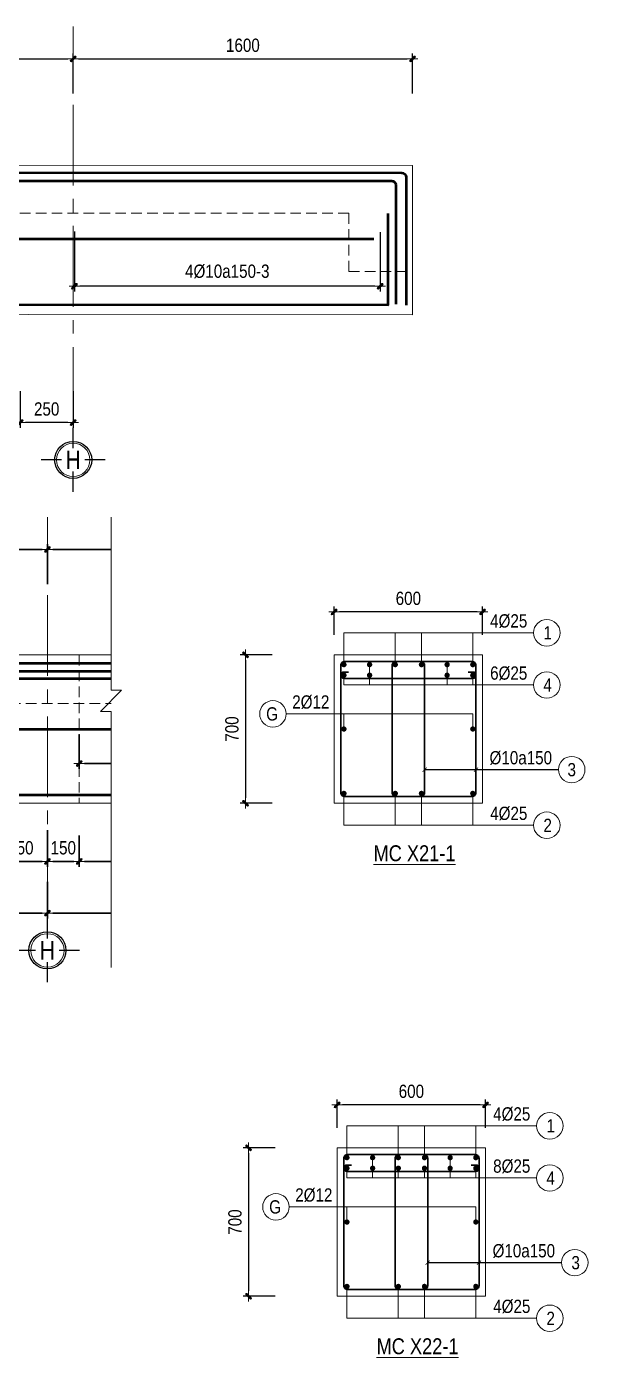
# Model space of a CAD drawing. Header units: millimetres. Extents: x 397144 to 8960116, y 345581 to 674207.
# Drawn here: x 4964431 to 4967145, y 654863 to 661139 of the extents above; entities that cross this region are included whole.
import ezdxf
from ezdxf.enums import TextEntityAlignment as Align
from ezdxf.xclip import XClip

# ---------------------------------------------------------------- set-up
doc = ezdxf.new("R2010")
doc.units = ezdxf.units.MM
doc.header["$XCLIPFRAME"] = 0
doc.header["$PDSIZE"] = -10
doc.linetypes.add('CENTER2', pattern=[28.575, 19.05, -3.175, 3.175, -3.175])
doc.linetypes.add('HIDDEN', pattern=[0.375, 0.25, -0.125])
doc.layers.get('0').update_dxf_attribs({"linetype": 'CONTINUOUS'})
doc.layers.get('Defpoints').update_dxf_attribs({"color": 12, "linetype": 'CONTINUOUS'})
for name, color, linetype, lineweight in [('2', 2, 'CONTINUOUS', 20), ('CDAI', 8, 'CONTINUOUS', 30), ('CTHEP', 2, 'CONTINUOUS', 50), ('DBAO', 3, 'CONTINUOUS', 20), ('DGIONG', 4, 'CONTINUOUS', 13), ('KTH', 150, 'CONTINUOUS', 5), ('Net khuat', 8, 'HIDDEN', 13), ('STICK', 1, 'CONTINUOUS', 9), ('TEXT', 7, 'CONTINUOUS', 15)]:
    doc.layers.add(name, color=color, linetype=linetype, lineweight=lineweight)
doc.layers.add('8', color=8, linetype='CONTINUOUS')
doc.styles.add('HELVECONDENSE', font='VHELVCN_0.TTF')
doc.styles.add('Star-HelCon', font='VHELVCN_0.TTF')
doc.styles.add('TTP-HelCon', font='VHELVCN_0.TTF')
doc.styles.add('VNI-HELVE-CONDENSE', font='VHELVCN_0.TTF')
doc.dimstyles.new('kc-25', dxfattribs={"dimtxt": 62.5, "dimasz": 20, "dimexe": 20, "dimexo": 50, "dimgap": 25, "dimtad": 3, "dimdec": 0, "dimzin": 0, "dimdsep": 46, "dimtxsty": 'VNI-HELVE-CONDENSE', "dimblk": 'DIM', "dimcen": 2.5, "dimclrd": 256, "dimclre": 154, "dimclrt": 7, "dimaunit": 1, "dimadec": 0, "dimazin": 0, "dimtfac": 1, "dimtdec": 0, "dimtix": 1, "dimtmove": 0, "dimatfit": 3, "dimldrblk": 'DOT', "dimfxl": 1, "dimtolj": 1, "dimtzin": 0, "dimarcsym": 0})
doc.dimstyles.new('TTP-25', dxfattribs={"dimscale": 25, "dimtxt": 2.5, "dimasz": 1, "dimexe": 1, "dimexo": 1, "dimgap": 0.09, "dimtad": 0, "dimdec": 4, "dimrnd": 5, "dimzin": 9, "dimdsep": 46, "dimtxsty": 'TTP-HelCon', "dimblk": 'Stick1', "dimcen": 0.09, "dimdle": 1.5, "dimclrd": 256, "dimclre": 256, "dimclrt": 7, "dimadec": 0, "dimazin": 0, "dimtfac": 1, "dimtdec": 4, "dimtmove": 0, "dimatfit": 3, "dimldrblk": '_ArchTick1', "dimfxl": 1, "dimtvp": 1, "dimtolj": 1, "dimtzin": 0, "dimarcsym": 0})

# ---------------------------------------------------------------- blocks, each defined once
blk = doc.blocks.new('Stick1')
at = {"layer": 'STICK'}
h = blk.add_hatch(color=256, dxfattribs=at)
edge = h.paths.add_edge_path()
edge.add_line((0.3, 0.5), (-0.5, -0.3))
edge.add_arc((-0.4, -0.4), 0.141, 135, 315)
edge.add_line((-0.3, -0.5), (0.5, 0.3))
edge.add_arc((0.4, 0.4), 0.141, 315, 495)
blk.add_line((1, 0), (-1, 0), dxfattribs=at)
blk.add_lwpolyline([(0.3, 0.5), (-0.5, -0.3, 1), (-0.3, -0.5), (0.5, 0.3, 1), (0.3, 0.5, 1)], format="xyb", dxfattribs=at)
blk = doc.blocks.new('*D760')
at = {"layer": 'Defpoints', "color": 0, "transparency": 16777216}
for p in [(4964650.7, 660986.6), (4962300.7, 660797.6), (4964650.7, 660797.6)]:
    blk.add_point(p, dxfattribs=at)
at = {"layer": 'KTH', "lineweight": -2, "transparency": 16777216}
for p, q in [((4962300.7, 660822.6), (4962300.7, 661011.6)), ((4964650.7, 660822.6), (4964650.7, 661011.6)), ((4962325.7, 660986.6), (4964625.7, 660986.6))]:
    blk.add_line(p, q, dxfattribs=at)
at = {"layer": 'KTH', "lineweight": -2, "transparency": 16777216, "xscale": 25, "yscale": 25, "zscale": 25, "rotation": 180}
blk.add_blockref('Stick1', (4962300.7, 660986.6), dxfattribs=at)
at = {"layer": 'KTH', "lineweight": -2, "transparency": 16777216, "xscale": 25, "yscale": 25, "zscale": 25}
blk.add_blockref('Stick1', (4964650.7, 660986.6), dxfattribs=at)
at = {"layer": 'KTH', "color": 7, "transparency": 16777216, "insert": (4963475.7, 661050.4), "char_height": 62.5, "attachment_point": 5, "style": 'TTP-HelCon'}
blk.add_mtext('\\A1;2350', dxfattribs=at)
blk = doc.blocks.new('_ArchTick1')
at = {"color": 0, "const_width": 3.81}
blk.add_lwpolyline([(-12.7, -12.7), (12.7, 12.7)], dxfattribs=at)
blk = doc.blocks.new('dau truc')
blk.add_circle((0, 0), 180)
at = {"layer": '8'}
for p, q in [((0, 127), (0, 345)), ((-127, 0), (-345, 0)), ((345, 0), (127, 0)), ((0, -345), (0, -127))]:
    blk.add_line(p, q, dxfattribs=at)
blk.add_circle((0, 0), 200, dxfattribs=at)
at = {"layer": 'TEXT', "style": 'HELVECONDENSE'}
blk.add_attdef('A', text='', height=233, dxfattribs=at).set_placement((0, 0), align=Align.MIDDLE)
blk = doc.blocks.new('*D765')
at = {"layer": 'Defpoints', "color": 0, "transparency": 16777216}
for p in [(4964400.7, 659444.2), (4964650.7, 659444.2), (4964400.7, 659271.3)]:
    blk.add_point(p, dxfattribs=at)
at = {"layer": 'KTH', "lineweight": -2, "transparency": 16777216}
for p, q in [((4964400.7, 659419.2), (4964400.7, 659246.3)), ((4964650.7, 659419.2), (4964650.7, 659246.3)), ((4964625.7, 659271.3), (4964425.7, 659271.3))]:
    blk.add_line(p, q, dxfattribs=at)
at = {"layer": 'KTH', "lineweight": -2, "transparency": 16777216, "xscale": 25, "yscale": 25, "zscale": 25, "rotation": 180}
blk.add_blockref('Stick1', (4964400.7, 659271.3), dxfattribs=at)
at = {"layer": 'KTH', "lineweight": -2, "transparency": 16777216, "xscale": 25, "yscale": 25, "zscale": 25}
blk.add_blockref('Stick1', (4964650.7, 659271.3), dxfattribs=at)
at = {"layer": 'KTH', "color": 7, "transparency": 16777216, "insert": (4964525.7, 659335.1), "char_height": 62.5, "attachment_point": 5, "style": 'TTP-HelCon'}
blk.add_mtext('\\A1;250', dxfattribs=at)
blk = doc.blocks.new('*D779')
at = {"layer": 'Defpoints', "color": 0, "ltscale": 500, "transparency": 16777216}
for p in [(4965880.6, 658378.3), (4965880.6, 658245.1), (4966580.6, 658245.1)]:
    blk.add_point(p, dxfattribs=at)
at = {"layer": 'KTH', "lineweight": -2, "ltscale": 500, "transparency": 16777216}
for p, q in [((4965880.6, 658270.1), (4965880.6, 658403.3)), ((4966555.6, 658378.3), (4965905.6, 658378.3)), ((4966580.6, 658270.1), (4966580.6, 658403.3))]:
    blk.add_line(p, q, dxfattribs=at)
at = {"layer": 'KTH', "lineweight": -2, "ltscale": 500, "transparency": 16777216, "xscale": 25, "yscale": 25, "zscale": 25, "rotation": 180}
blk.add_blockref('Stick1', (4965880.6, 658378.3), dxfattribs=at)
at = {"layer": 'KTH', "lineweight": -2, "ltscale": 500, "transparency": 16777216, "xscale": 25, "yscale": 25, "zscale": 25}
blk.add_blockref('Stick1', (4966580.6, 658378.3), dxfattribs=at)
at = {"layer": 'KTH', "color": 7, "ltscale": 500, "transparency": 16777216, "insert": (4966230.6, 658442.1), "char_height": 62.5, "attachment_point": 5, "style": 'TTP-HelCon'}
blk.add_mtext('\\A1;600', dxfattribs=at)
blk = doc.blocks.new('*D780')
at = {"layer": 'Defpoints', "color": 0, "ltscale": 500, "transparency": 16777216}
for p in [(4965612.9, 658176.1), (4965463, 657476.1), (4965612.9, 657476.1)]:
    blk.add_point(p, dxfattribs=at)
at = {"layer": 'KTH', "lineweight": -2, "ltscale": 500, "transparency": 16777216}
for p, q in [((4965587.9, 658176.1), (4965438, 658176.1)), ((4965463, 658151.1), (4965463, 657501.1)), ((4965587.9, 657476.1), (4965438, 657476.1))]:
    blk.add_line(p, q, dxfattribs=at)
at = {"layer": 'KTH', "lineweight": -2, "ltscale": 500, "transparency": 16777216, "xscale": 25, "yscale": 25, "zscale": 25}
for p, rotation in [((4965463, 658176.1), 90), ((4965463, 657476.1), 270)]:
    blk.add_blockref('Stick1', p, dxfattribs=dict(at, rotation=rotation))
at = {"layer": 'KTH', "color": 7, "ltscale": 500, "transparency": 16777216, "insert": (4965399.2, 657826.1), "char_height": 62.5, "attachment_point": 5, "rotation": 90, "style": 'TTP-HelCon'}
blk.add_mtext('\\A1;700', dxfattribs=at)
blk = doc.blocks.new('DIM')
h = blk.add_hatch(color=1)
h.paths.add_polyline_path([(0.49, 0.29, 1), (0.29, 0.49), (-0.19, 0), (0.19, 0)])
h.paths.add_polyline_path([(0.19, 0), (-0.19, 0), (-0.49, -0.29, 1), (-0.29, -0.49)])
at = {"color": 9}
for p, q in [((-0.19, 0), (-1.5, 0)), ((0.19, 0), (1.5, 0))]:
    blk.add_line(p, q, dxfattribs=at)
at = {"color": 1}
for p, q in [((-0.49, -0.29), (0.29, 0.49)), ((-0.29, -0.49), (0.49, 0.29)), ((-0.19, 0), (0.19, 0))]:
    blk.add_line(p, q, dxfattribs=at)
blk.add_arc((-0.39, -0.39), 0.138, 135, 315, dxfattribs=at)
blk = doc.blocks.new('*D1992')
at = {"layer": 'Defpoints', "color": 0, "transparency": 16777216}
for p in [(5204065.9, 650892.4), (5210565.8, 650867.2), (5204065.9, 650694.2)]:
    blk.add_point(p, dxfattribs=at)
at = {"layer": 'KTH', "lineweight": -2, "transparency": 16777216}
for p, q in [((5204065.9, 650867.4), (5204065.9, 650669.2)), ((5210565.8, 650842.2), (5210565.8, 650669.2)), ((5210540.8, 650694.2), (5204090.9, 650694.2))]:
    blk.add_line(p, q, dxfattribs=at)
at = {"layer": 'KTH', "lineweight": -2, "transparency": 16777216, "xscale": 25, "yscale": 25, "zscale": 25, "rotation": 180}
blk.add_blockref('Stick1', (5204065.9, 650694.2), dxfattribs=at)
at = {"layer": 'KTH', "lineweight": -2, "transparency": 16777216, "xscale": 25, "yscale": 25, "zscale": 25}
blk.add_blockref('Stick1', (5210565.8, 650694.2), dxfattribs=at)
at = {"layer": 'KTH', "color": 7, "transparency": 16777216, "insert": (5207315.9, 650758), "char_height": 62.5, "attachment_point": 5, "style": 'TTP-HelCon'}
blk.add_mtext('\\A1;6500', dxfattribs=at)
blk = doc.blocks.new('*D1999')
at = {"layer": 'Defpoints', "color": 0, "transparency": 16777216}
for p in [(5210565.8, 651085.8), (5210715.8, 651085.8), (5210715.8, 650937.9)]:
    blk.add_point(p, dxfattribs=at)
at = {"layer": 'KTH', "lineweight": -2, "transparency": 16777216}
for p, q in [((5210565.8, 651060.8), (5210565.8, 650912.9)), ((5210715.8, 651060.8), (5210715.8, 650912.9)), ((5210590.8, 650937.9), (5210690.8, 650937.9))]:
    blk.add_line(p, q, dxfattribs=at)
at = {"layer": 'KTH', "lineweight": -2, "transparency": 16777216, "xscale": 25, "yscale": 25, "zscale": 25, "rotation": 180}
blk.add_blockref('Stick1', (5210565.8, 650937.9), dxfattribs=at)
at = {"layer": 'KTH', "lineweight": -2, "transparency": 16777216, "xscale": 25, "yscale": 25, "zscale": 25}
blk.add_blockref('Stick1', (5210715.8, 650937.9), dxfattribs=at)
at = {"layer": 'KTH', "color": 7, "transparency": 16777216, "insert": (5210640.8, 651001.8), "char_height": 62.5, "attachment_point": 5, "style": 'TTP-HelCon'}
blk.add_mtext('\\A1;150', dxfattribs=at)
blk = doc.blocks.new('*D2000')
at = {"layer": 'Defpoints', "color": 0, "transparency": 16777216}
for p in [(5210315.8, 651110.8), (5210565.8, 651110.8), (5210315.8, 650937.9)]:
    blk.add_point(p, dxfattribs=at)
at = {"layer": 'KTH', "lineweight": -2, "transparency": 16777216}
for p, q in [((5210315.8, 651085.8), (5210315.8, 650912.9)), ((5210565.8, 651085.8), (5210565.8, 650912.9)), ((5210540.8, 650937.9), (5210340.8, 650937.9))]:
    blk.add_line(p, q, dxfattribs=at)
at = {"layer": 'KTH', "lineweight": -2, "transparency": 16777216, "xscale": 25, "yscale": 25, "zscale": 25, "rotation": 180}
blk.add_blockref('Stick1', (5210315.8, 650937.9), dxfattribs=at)
at = {"layer": 'KTH', "lineweight": -2, "transparency": 16777216, "xscale": 25, "yscale": 25, "zscale": 25}
blk.add_blockref('Stick1', (5210565.8, 650937.9), dxfattribs=at)
at = {"layer": 'KTH', "color": 7, "transparency": 16777216, "insert": (5210440.8, 651001.8), "char_height": 62.5, "attachment_point": 5, "style": 'TTP-HelCon'}
blk.add_mtext('\\A1;250', dxfattribs=at)
blk = doc.blocks.new('*D2003')
at = {"layer": 'Defpoints', "color": 0, "transparency": 16777216}
for p in [(5210565.8, 652409.6), (5208065.8, 652220.6), (5210565.8, 652220.6)]:
    blk.add_point(p, dxfattribs=at)
at = {"layer": 'KTH', "lineweight": -2, "transparency": 16777216}
for p, q in [((5208065.8, 652245.6), (5208065.8, 652434.6)), ((5208090.8, 652409.6), (5210540.8, 652409.6)), ((5210565.8, 652245.6), (5210565.8, 652434.6))]:
    blk.add_line(p, q, dxfattribs=at)
at = {"layer": 'KTH', "lineweight": -2, "transparency": 16777216, "xscale": 25, "yscale": 25, "zscale": 25, "rotation": 180}
blk.add_blockref('Stick1', (5208065.8, 652409.6), dxfattribs=at)
at = {"layer": 'KTH', "lineweight": -2, "transparency": 16777216, "xscale": 25, "yscale": 25, "zscale": 25}
blk.add_blockref('Stick1', (5210565.8, 652409.6), dxfattribs=at)
at = {"layer": 'KTH', "color": 7, "transparency": 16777216, "insert": (5209315.8, 652473.4), "char_height": 62.5, "attachment_point": 5, "style": 'TTP-HelCon'}
blk.add_mtext('\\A1;2500', dxfattribs=at)
blk = doc.blocks.new('*D2005')
at = {"layer": 'Defpoints', "color": 0, "transparency": 16777216}
for p in [(5218915.8, 651212.1), (5210565.8, 650867.2), (5218915.8, 650694.2)]:
    blk.add_point(p, dxfattribs=at)
at = {"layer": 'KTH', "lineweight": -2, "transparency": 16777216}
for p, q in [((5218915.8, 651187.1), (5218915.8, 650669.2)), ((5210565.8, 650842.2), (5210565.8, 650669.2)), ((5210590.8, 650694.2), (5218890.8, 650694.2))]:
    blk.add_line(p, q, dxfattribs=at)
at = {"layer": 'KTH', "lineweight": -2, "transparency": 16777216, "xscale": 25, "yscale": 25, "zscale": 25, "rotation": 180}
blk.add_blockref('Stick1', (5210565.8, 650694.2), dxfattribs=at)
at = {"layer": 'KTH', "lineweight": -2, "transparency": 16777216, "xscale": 25, "yscale": 25, "zscale": 25}
blk.add_blockref('Stick1', (5218915.8, 650694.2), dxfattribs=at)
at = {"layer": 'KTH', "color": 7, "transparency": 16777216, "insert": (5214740.8, 650758), "char_height": 62.5, "attachment_point": 5, "style": 'TTP-HelCon'}
blk.add_mtext('\\A1;8350', dxfattribs=at)
blk = doc.blocks.new('*D2006')
at = {"layer": 'Defpoints', "color": 0, "transparency": 16777216}
for p in [(5212665.8, 652409.6), (5210565.8, 652220.6), (5212665.8, 652220.6)]:
    blk.add_point(p, dxfattribs=at)
at = {"layer": 'KTH', "lineweight": -2, "transparency": 16777216}
for p, q in [((5210565.8, 652245.6), (5210565.8, 652434.6)), ((5210590.8, 652409.6), (5212640.8, 652409.6)), ((5212665.8, 652245.6), (5212665.8, 652434.6))]:
    blk.add_line(p, q, dxfattribs=at)
at = {"layer": 'KTH', "lineweight": -2, "transparency": 16777216, "xscale": 25, "yscale": 25, "zscale": 25, "rotation": 180}
blk.add_blockref('Stick1', (5210565.8, 652409.6), dxfattribs=at)
at = {"layer": 'KTH', "lineweight": -2, "transparency": 16777216, "xscale": 25, "yscale": 25, "zscale": 25}
blk.add_blockref('Stick1', (5212665.8, 652409.6), dxfattribs=at)
at = {"layer": 'KTH', "color": 7, "transparency": 16777216, "insert": (5211615.8, 652473.4), "char_height": 62.5, "attachment_point": 5, "style": 'TTP-HelCon'}
blk.add_mtext('\\A1;2100', dxfattribs=at)
blk = doc.blocks.new('*D2008')
at = {"layer": 'Defpoints', "color": 0, "transparency": 16777216}
for p in [(5210715.8, 651562.1), (5212665.8, 651562.1), (5212665.8, 651399.3)]:
    blk.add_point(p, dxfattribs=at)
at = {"layer": 'KTH', "lineweight": -2, "transparency": 16777216}
for p, q in [((5210715.8, 651537.1), (5210715.8, 651374.3)), ((5212665.8, 651537.1), (5212665.8, 651374.3)), ((5210740.8, 651399.3), (5212640.8, 651399.3))]:
    blk.add_line(p, q, dxfattribs=at)
at = {"layer": 'KTH', "lineweight": -2, "transparency": 16777216, "xscale": 25, "yscale": 25, "zscale": 25, "rotation": 180}
blk.add_blockref('Stick1', (5210715.8, 651399.3), dxfattribs=at)
at = {"layer": 'KTH', "lineweight": -2, "transparency": 16777216, "xscale": 25, "yscale": 25, "zscale": 25}
blk.add_blockref('Stick1', (5212665.8, 651399.3), dxfattribs=at)
at = {"layer": 'KTH', "color": 7, "transparency": 16777216, "insert": (5211690.8, 651469.2), "char_height": 62.5, "attachment_point": 5, "style": 'TTP-HelCon'}
blk.add_mtext('\\A1;\\A1;\\A1;\\A1;4Þ10a150-3', dxfattribs=at)
blk = doc.blocks.new('*D1186')
at = {"layer": 'Defpoints', "color": 0, "transparency": 16777216}
for p in [(5212015.8, 651212.2), (5210715.8, 651085.8), (5212015.8, 650937.9)]:
    blk.add_point(p, dxfattribs=at)
at = {"layer": 'KTH', "lineweight": -2, "transparency": 16777216}
for p, q in [((5212015.8, 651187.2), (5212015.8, 650912.9)), ((5210715.8, 651060.8), (5210715.8, 650912.9)), ((5210740.8, 650937.9), (5211990.8, 650937.9))]:
    blk.add_line(p, q, dxfattribs=at)
at = {"layer": 'KTH', "lineweight": -2, "transparency": 16777216, "xscale": 25, "yscale": 25, "zscale": 25, "rotation": 180}
blk.add_blockref('Stick1', (5210715.8, 650937.9), dxfattribs=at)
at = {"layer": 'KTH', "lineweight": -2, "transparency": 16777216, "xscale": 25, "yscale": 25, "zscale": 25}
blk.add_blockref('Stick1', (5212015.8, 650937.9), dxfattribs=at)
at = {"layer": 'KTH', "color": 7, "transparency": 16777216, "insert": (5211365.8, 651001.8), "char_height": 62.5, "attachment_point": 5, "style": 'TTP-HelCon'}
blk.add_mtext('\\A1;1300', dxfattribs=at)
blk = doc.blocks.new('*D2053')
at = {"layer": 'Defpoints', "color": 0, "transparency": 16777216}
for p in [(5169856.3, 642515.3), (5179356.3, 642515.2), (5179356.3, 642317.2)]:
    blk.add_point(p, dxfattribs=at)
at = {"layer": 'KTH', "lineweight": -2, "transparency": 16777216}
for p, q in [((5169856.3, 642490.3), (5169856.3, 642292.2)), ((5179356.3, 642490.2), (5179356.3, 642292.2)), ((5169881.3, 642317.2), (5179331.3, 642317.2))]:
    blk.add_line(p, q, dxfattribs=at)
at = {"layer": 'KTH', "lineweight": -2, "transparency": 16777216, "xscale": 25, "yscale": 25, "zscale": 25, "rotation": 180}
blk.add_blockref('Stick1', (5169856.3, 642317.2), dxfattribs=at)
at = {"layer": 'KTH', "lineweight": -2, "transparency": 16777216, "xscale": 25, "yscale": 25, "zscale": 25}
blk.add_blockref('Stick1', (5179356.3, 642317.2), dxfattribs=at)
at = {"layer": 'KTH', "color": 7, "transparency": 16777216, "insert": (5174606.3, 642381.1), "char_height": 62.5, "attachment_point": 5, "style": 'TTP-HelCon'}
blk.add_mtext('\\A1;9500', dxfattribs=at)
blk = doc.blocks.new('*D2055')
at = {"layer": 'Defpoints', "color": 0, "transparency": 16777216}
for p in [(5185756.3, 642515.2), (5195856.3, 642497.2), (5195856.3, 642317.1)]:
    blk.add_point(p, dxfattribs=at)
at = {"layer": 'KTH', "lineweight": -2, "transparency": 16777216}
for p, q in [((5185756.3, 642490.2), (5185756.3, 642292.1)), ((5195856.3, 642472.2), (5195856.3, 642292.1)), ((5185781.3, 642317.1), (5195831.3, 642317.1))]:
    blk.add_line(p, q, dxfattribs=at)
at = {"layer": 'KTH', "lineweight": -2, "transparency": 16777216, "xscale": 25, "yscale": 25, "zscale": 25, "rotation": 180}
blk.add_blockref('Stick1', (5185756.3, 642317.1), dxfattribs=at)
at = {"layer": 'KTH', "lineweight": -2, "transparency": 16777216, "xscale": 25, "yscale": 25, "zscale": 25}
blk.add_blockref('Stick1', (5195856.3, 642317.1), dxfattribs=at)
at = {"layer": 'KTH', "color": 7, "transparency": 16777216, "insert": (5190806.3, 642380.9), "char_height": 62.5, "attachment_point": 5, "style": 'TTP-HelCon'}
blk.add_mtext('\\A1;10100', dxfattribs=at)
blk = doc.blocks.new('*D1906')
at = {"layer": 'Defpoints', "color": 0, "ltscale": 500, "transparency": 16777216}
for p in [(4965894.9, 656053.2), (4965894.9, 655920), (4966594.9, 655920)]:
    blk.add_point(p, dxfattribs=at)
at = {"layer": 'KTH', "lineweight": -2, "ltscale": 500, "transparency": 16777216}
for p, q in [((4965894.9, 655945), (4965894.9, 656078.2)), ((4966569.9, 656053.2), (4965919.9, 656053.2)), ((4966594.9, 655945), (4966594.9, 656078.2))]:
    blk.add_line(p, q, dxfattribs=at)
at = {"layer": 'KTH', "lineweight": -2, "ltscale": 500, "transparency": 16777216, "xscale": 25, "yscale": 25, "zscale": 25, "rotation": 180}
blk.add_blockref('Stick1', (4965894.9, 656053.2), dxfattribs=at)
at = {"layer": 'KTH', "lineweight": -2, "ltscale": 500, "transparency": 16777216, "xscale": 25, "yscale": 25, "zscale": 25}
blk.add_blockref('Stick1', (4966594.9, 656053.2), dxfattribs=at)
at = {"layer": 'KTH', "color": 7, "ltscale": 500, "transparency": 16777216, "insert": (4966244.9, 656117.1), "char_height": 62.5, "attachment_point": 5, "style": 'TTP-HelCon'}
blk.add_mtext('\\A1;600', dxfattribs=at)
blk = doc.blocks.new('*D1907')
at = {"layer": 'Defpoints', "color": 0, "ltscale": 500, "transparency": 16777216}
for p in [(4965627.1, 655851), (4965477.3, 655151), (4965627.1, 655151)]:
    blk.add_point(p, dxfattribs=at)
at = {"layer": 'KTH', "lineweight": -2, "ltscale": 500, "transparency": 16777216}
for p, q in [((4965602.1, 655851), (4965452.3, 655851)), ((4965477.3, 655826), (4965477.3, 655176)), ((4965602.1, 655151), (4965452.3, 655151))]:
    blk.add_line(p, q, dxfattribs=at)
at = {"layer": 'KTH', "lineweight": -2, "ltscale": 500, "transparency": 16777216, "xscale": 25, "yscale": 25, "zscale": 25}
for p, rotation in [((4965477.3, 655851), 90), ((4965477.3, 655151), 270)]:
    blk.add_blockref('Stick1', p, dxfattribs=dict(at, rotation=rotation))
at = {"layer": 'KTH', "color": 7, "ltscale": 500, "transparency": 16777216, "insert": (4965413.5, 655501), "char_height": 62.5, "attachment_point": 5, "rotation": 90, "style": 'TTP-HelCon'}
blk.add_mtext('\\A1;700', dxfattribs=at)
blk = doc.blocks.new('*D1918')
at = {"layer": 'Defpoints', "color": 0, "transparency": 16777216}
for p in [(4966250.7, 660986.6), (4964650.7, 660797.6), (4966250.7, 660797.6)]:
    blk.add_point(p, dxfattribs=at)
at = {"layer": 'KTH', "lineweight": -2, "transparency": 16777216}
for p, q in [((4964650.7, 660822.6), (4964650.7, 661011.6)), ((4966250.7, 660822.6), (4966250.7, 661011.6)), ((4964675.7, 660986.6), (4966225.7, 660986.6))]:
    blk.add_line(p, q, dxfattribs=at)
at = {"layer": 'KTH', "lineweight": -2, "transparency": 16777216, "xscale": 25, "yscale": 25, "zscale": 25, "rotation": 180}
blk.add_blockref('Stick1', (4964650.7, 660986.6), dxfattribs=at)
at = {"layer": 'KTH', "lineweight": -2, "transparency": 16777216, "xscale": 25, "yscale": 25, "zscale": 25}
blk.add_blockref('Stick1', (4966250.7, 660986.6), dxfattribs=at)
at = {"layer": 'KTH', "color": 7, "transparency": 16777216, "insert": (4965450.7, 661050.4), "char_height": 62.5, "attachment_point": 5, "style": 'TTP-HelCon'}
blk.add_mtext('\\A1;1600', dxfattribs=at)
blk = doc.blocks.new('*D1919')
at = {"layer": 'Defpoints', "color": 0, "transparency": 16777216}
for p in [(4964656.4, 660196.9), (4966097.8, 660194.6), (4964656.4, 659914.2)]:
    blk.add_point(p, dxfattribs=at)
at = {"layer": 'KTH', "lineweight": -2, "transparency": 16777216}
for p, q in [((4964656.4, 660171.9), (4964656.4, 659889.2)), ((4966097.8, 660169.6), (4966097.8, 659889.2)), ((4966072.8, 659914.2), (4964681.4, 659914.2))]:
    blk.add_line(p, q, dxfattribs=at)
at = {"layer": 'KTH', "lineweight": -2, "transparency": 16777216, "xscale": 25, "yscale": 25, "zscale": 25, "rotation": 180}
blk.add_blockref('Stick1', (4964656.4, 659914.2), dxfattribs=at)
at = {"layer": 'KTH', "lineweight": -2, "transparency": 16777216, "xscale": 25, "yscale": 25, "zscale": 25}
blk.add_blockref('Stick1', (4966097.8, 659914.2), dxfattribs=at)
at = {"layer": 'KTH', "color": 7, "transparency": 16777216, "insert": (4965377.1, 659984.1), "char_height": 62.5, "attachment_point": 5, "style": 'TTP-HelCon'}
blk.add_mtext('\\A1;\\A1;\\A1;\\A1;4Þ10a150-3', dxfattribs=at)
blk = doc.blocks.new('AX-21')
at = {"layer": 'CTHEP'}
for p, q in [((5212665.81271, 651833.28513), (5208065.81551, 651833.28513)), ((5212665.81271, 651798.28513), (5208065.81551, 651798.28513)), ((5201097.52075, 651562.36331), (5218713.1646, 651562.15386))]:
    blk.add_line(p, q, dxfattribs=at)
blk.add_lwpolyline([(5200909.59569, 651254.40469), (5200909.59569, 651853.36331, -0.414213562), (5200929.59569, 651873.36331), (5218845.78396, 651873.06826, -0.414213562), (5218865.78396, 651853.06826), (5218865.78396, 651249.40631)], format="xyb", dxfattribs=at)
blk.add_lwpolyline([(5201008.2204, 651789.64255), (5201008.2204, 651251.36331), (5218781.29739, 651251.06826), (5218781.29739, 651680.55673)], dxfattribs=at)
at = {"layer": 'DBAO'}
blk.add_lwpolyline([(5201314.59569, 651912.36331), (5218915.78396, 651912.06395), (5218915.78396, 651212.06395), (5201314.59569, 651212.36331)], dxfattribs=at)
at = {"layer": 'Net khuat', "linetype": 'CENTER2', "ltscale": 20}
blk.add_line((5210565.81271, 650669.3171), (5210565.81271, 652561.78598), dxfattribs=at)
at = {"layer": 'Net khuat', "ltscale": 200}
for p, q in [((5210715.81272, 651912.20976), (5210715.81272, 651212.20976)), ((5201314.59569, 651682.36331), (5218515.78396, 651682.06826))]:
    blk.add_line(p, q, dxfattribs=at)
at = {"layer": '2', "ltscale": 300}
ref = blk.add_blockref('dau truc', (5210565.81271, 650518.45257), dxfattribs=dict(at, xscale=0.4367131292819977, yscale=0.4367131292819977, zscale=0.4367131292819977))
ref.add_attrib('A', 'H', dxfattribs={"layer": 'TEXT', "height": 87.5, "style": 'HELVECONDENSE'}).set_placement((5210565.81271, 650518.45257), align=Align.MIDDLE)
at = {"layer": 'KTH'}
for base, p1, p2, picture, middle in [((5210565.81271, 652409.61126), (5208065.81272, 652220.61125), (5210565.81271, 652220.61125), '*D2003', (5209315.81272, 652473.44459)), ((5212665.81271, 652409.61126), (5210565.81271, 652220.61125), (5212665.81271, 652220.61125), '*D2006', (5211615.81271, 652473.44459))]:
    dim = blk.add_linear_dim(base=base, p1=p1, p2=p2, angle=180, dimstyle='TTP-25', override={"dimtmove": 1}, dxfattribs=at)
    dim.commit()
    dim.dimension.update_dxf_attribs({"geometry": picture, "text_midpoint": middle})
dim = blk.add_linear_dim(base=(5212665.81271, 651399.30369), p1=(5210715.81272, 651562.06826), p2=(5212665.81271, 651562.06826), text='\\A1;\\A1;\\A1;4Þ10a150-3', dimstyle='TTP-25', override={"dimtmove": 1}, dxfattribs=at)
dim.commit()
dim.dimension.update_dxf_attribs({"geometry": '*D2008', "text_midpoint": (5211690.81271, 651469.22036)})
for base, p1, p2, picture, middle in [((5218915.7839575298, 650694.1759919081), (5210565.8127147164, 650867.209755776), (5218915.7839575298, 651212.0639547813), '*D2005', (5214740.7983361231, 650758.0093252414)), ((5212015.81272, 650937.92167), (5210715.81272, 651085.81393), (5212015.81272, 651212.18131), '*D1186', (5211365.81272, 651001.755)), ((5210315.81272, 650937.92167), (5210565.81271, 651110.81393), (5210315.81272, 651110.81393), '*D2000', (5210440.81272, 651001.755)), ((5210715.81272, 650937.92167), (5210565.81271, 651085.81393), (5210715.81272, 651085.81393), '*D1999', (5210640.81272, 651001.755)), ((5204065.89774, 650694.17599), (5210565.81271, 650867.20976), (5204065.89774, 650892.36331), '*D1992', (5207315.85523, 650758.00933))]:
    dim = blk.add_linear_dim(base=base, p1=p1, p2=p2, dimstyle='TTP-25', override={"dimtmove": 1}, dxfattribs=at)
    dim.commit()
    dim.dimension.update_dxf_attribs({"geometry": picture, "text_midpoint": middle})
blk = doc.blocks.new('AX-23')
at = {"layer": 'CTHEP'}
for points in [[(5210678.44019, 643496.13721), (5163537.28851, 643496.29177)], [(5163595.52747, 643250.68189), (5163595.52747, 642974.29181), (5170027.41841, 642974.27066), (5170607.28015, 642874.26875), (5179208.43687, 642874.24047), (5179782.48238, 642974.23858), (5186008.5266, 642974.2181), (5186608.43827, 642874.21613), (5195208.43895, 642874.18785), (5195804.61955, 642974.18589), (5202007.80519, 642974.16549), (5202608.43826, 642874.16351), (5210608.44019, 642874.13721), (5210608.44019, 643335.29438)]]:
    blk.add_lwpolyline(points, dxfattribs=at)
at = {"layer": 'DBAO'}
blk.add_lwpolyline([(5186008.44042, 643535.17424), (5195208.43895, 643535.08487)], dxfattribs=at)
at = {"layer": 'Net khuat', "ltscale": 200}
blk.add_lwpolyline([(5163507.28851, 642935.29177), (5163507.28851, 642935.29177), (5163807.28851, 642935.29177), (5163807.28851, 643305.29177), (5210408.4402, 643305.13721), (5210408.4402, 642935.13721), (5210408.4402, 642935.13721), (5210708.4402, 642935.13721)], dxfattribs=at)
at = {"layer": 'KTH'}
for base, p1, p2, picture, middle in [((5179356.34312, 642317.23149), (5169856.34312, 642515.28855), (5179356.34312, 642515.2145), '*D2053', (5174606.34312, 642381.06483)), ((5195856.34312, 642317.10317), (5185756.34312, 642515.16658), (5195856.34312, 642497.23286), '*D2055', (5190806.34312, 642380.9365))]:
    dim = blk.add_linear_dim(base=base, p1=p1, p2=p2, angle=180, dimstyle='TTP-25', override={"dimtmove": 1}, dxfattribs=at)
    dim.commit()
    dim.dimension.update_dxf_attribs({"geometry": picture, "text_midpoint": middle})

msp = doc.modelspace()

# ---------------------------------------------------------------- linework, layer by layer
at = {"layer": 'CDAI'}
for points in [[(4965930.64822, 658144.8125), (4966530.64822, 658144.8125, -0.4142135624), (4966549.39822, 658126.0625), (4966549.39822, 657526.0625, -0.4142135624), (4966530.64822, 657507.3125), (4965930.64822, 657507.3125, -0.4142135624), (4965911.89822, 657526.0625), (4965911.89822, 658126.0625, -0.4142135624)], [(4966172.64822, 658144.8125), (4966288.64822, 658144.8125, -0.4142135624), (4966307.39822, 658126.0625), (4966307.39822, 657526.0625, -0.4142135624), (4966288.64822, 657507.3125), (4966172.64822, 657507.3125, -0.4142135624), (4966153.89822, 657526.0625), (4966153.89822, 658126.0625, -0.4142135624)], [(4965944.91192, 655819.73848), (4966544.91192, 655819.73848, -0.4142135624), (4966563.66192, 655800.98848), (4966563.66192, 655200.98848, -0.4142135624), (4966544.91192, 655182.23848), (4965944.91192, 655182.23848, -0.4142135624), (4965926.16192, 655200.98848), (4965926.16192, 655800.98848, -0.4142135624)], [(4966186.91192, 655819.73848), (4966302.91192, 655819.73848, -0.4142135624), (4966321.66192, 655800.98848), (4966321.66192, 655200.98848, -0.4142135624), (4966302.91192, 655182.23848), (4966186.91192, 655182.23848, -0.4142135624), (4966168.16192, 655200.98848), (4966168.16192, 655800.98848, -0.4142135624)]]:
    msp.add_lwpolyline(points, format="xyb", close=True, dxfattribs=at)
for points in [[(4965948.81821, 658094.8125), (4965926.89822, 658094.8125, 0.4142135624), (4965911.89822, 658079.8125), (4965911.89822, 658079.8125, 0.4142135624), (4965926.89822, 658064.8125), (4966534.39822, 658064.8125, 0.4142135624), (4966549.39822, 658079.8125), (4966549.39822, 658079.8125, 0.4142135624), (4966534.39822, 658094.8125), (4966512.47823, 658094.8125)], [(4965963.08191, 655769.73848), (4965941.16192, 655769.73848, 0.4142135624), (4965926.16192, 655754.73848), (4965926.16192, 655754.73848, 0.4142135624), (4965941.16192, 655739.73848), (4966548.66192, 655739.73848, 0.4142135624), (4966563.66192, 655754.73848), (4966563.66192, 655754.73848, 0.4142135624), (4966548.66192, 655769.73848), (4966526.74193, 655769.73848)]]:
    msp.add_lwpolyline(points, format="xyb", dxfattribs=at)
at = {"layer": 'CTHEP'}
msp.add_line((4955182.33387, 660139.24823), (4966067.52386, 660138.45451), dxfattribs=at)
msp.add_lwpolyline([(4954994.40881, 659831.2896), (4954994.40881, 660430.24823, -0.414213562), (4955014.40881, 660450.24823), (4966200.14321, 660449.3689, -0.414213562), (4966220.14321, 660429.3689), (4966220.14321, 659825.70696)], format="xyb", dxfattribs=at)
msp.add_lwpolyline([(4955093.03352, 660366.52746), (4955093.03352, 659828.24823), (4966135.65664, 659827.3689), (4966135.65664, 660256.85737)], dxfattribs=at)
at = {"layer": 'CTHEP', "flags": 128}
msp.add_lwpolyline([(4966173.28382, 659829.80824), (4966173.28382, 660389.45405, 0.4142161428), (4966153.28364, 660409.45405), (4962300.71384, 660410.22677)], format="xyb", dxfattribs=at)
at = {"layer": 'CTHEP', "const_width": 12.5}
for points in [[(4965920.64822, 658129.8125, 1), (4965933.14822, 658129.8125, 1)], [(4966041.64822, 658129.8125, 1), (4966054.14822, 658129.8125, 1)], [(4966162.64822, 658129.8125, 1), (4966175.14822, 658129.8125, 1)], [(4966298.64822, 658129.8125, -1), (4966286.14822, 658129.8125, -1)], [(4966419.64822, 658129.8125, -1), (4966407.14822, 658129.8125, -1)], [(4966528.14822, 658129.8125, 1), (4966540.64822, 658129.8125, 1)], [(4965920.64822, 658079.8125, 1), (4965933.14822, 658079.8125, 1)], [(4966041.64822, 658079.8125, 1), (4966054.14822, 658079.8125, 1)], [(4966419.64822, 658079.8125, -1), (4966407.14822, 658079.8125, -1)], [(4966528.14822, 658079.8125, 1), (4966540.64822, 658079.8125, 1)], [(4965933.14822, 657826.0625, -1), (4965920.64822, 657826.0625, -1)], [(4966528.14822, 657826.0625, 1), (4966540.64822, 657826.0625, 1)], [(4965920.64822, 657522.3125, 1), (4965933.14822, 657522.3125, 1)], [(4966162.64822, 657522.3125, 1), (4966175.14822, 657522.3125, 1)], [(4966286.14822, 657522.3125, 1), (4966298.64822, 657522.3125, 1)], [(4966528.14822, 657522.3125, 1), (4966540.64822, 657522.3125, 1)], [(4965934.91192, 655804.73848, 1), (4965947.41192, 655804.73848, 1)], [(4966055.91192, 655804.73848, 1), (4966068.41192, 655804.73848, 1)], [(4966176.91192, 655804.73848, 1), (4966189.41192, 655804.73848, 1)], [(4966312.91192, 655804.73848, -1), (4966300.41192, 655804.73848, -1)], [(4966433.91192, 655804.73848, -1), (4966421.41192, 655804.73848, -1)], [(4966542.41192, 655804.73848, 1), (4966554.91192, 655804.73848, 1)], [(4965934.91192, 655754.73848, 1), (4965947.41192, 655754.73848, 1)], [(4966055.91192, 655754.73848, 1), (4966068.41192, 655754.73848, 1)], [(4966176.91192, 655754.73848, 1), (4966189.41192, 655754.73848, 1)], [(4966312.91192, 655754.73848, -1), (4966300.41192, 655754.73848, -1)], [(4966433.91192, 655754.73848, -1), (4966421.41192, 655754.73848, -1)], [(4966542.41192, 655754.73848, 1), (4966554.91192, 655754.73848, 1)], [(4965947.41192, 655500.98848, -1), (4965934.91192, 655500.98848, -1)], [(4966542.41192, 655500.98848, 1), (4966554.91192, 655500.98848, 1)], [(4965934.91192, 655197.23848, 1), (4965947.41192, 655197.23848, 1)], [(4966176.91192, 655197.23848, 1), (4966189.41192, 655197.23848, 1)], [(4966300.41192, 655197.23848, 1), (4966312.91192, 655197.23848, 1)], [(4966542.41192, 655197.23848, 1), (4966554.91192, 655197.23848, 1)]]:
    msp.add_lwpolyline(points, format="xyb", close=True, dxfattribs=at)
at = {"layer": 'DBAO'}
msp.add_lwpolyline([(4955399.40881, 660489.24823), (4966250.71383, 660483.38683), (4966250.71383, 659780.13696), (4955399.40881, 659789.24823)], dxfattribs=at)
at = {"layer": 'DBAO', "flags": 128}
for points in [[(4965880.64822, 658176.0625), (4966580.64822, 658176.0625)], [(4966580.64822, 658176.0625), (4966580.64822, 657476.0625), (4965880.64822, 657476.0625), (4965880.64822, 658176.0625)], [(4965894.91192, 655850.98848), (4966594.91192, 655850.98848)], [(4966594.91192, 655850.98848), (4966594.91192, 655150.98848), (4965894.91192, 655150.98848), (4965894.91192, 655850.98848)]]:
    msp.add_lwpolyline(points, dxfattribs=at)
at = {"layer": 'DGIONG'}
for p, q in [((4965926.89822, 658129.8125), (4965926.89822, 658279.8125)), ((4965926.89822, 658279.8125), (4966820.64822, 658279.8125)), ((4966168.89822, 658129.8125), (4966168.89822, 658279.8125)), ((4966292.39822, 658129.8125), (4966292.39822, 658279.8125)), ((4966534.39822, 658129.8125), (4966534.39822, 658279.8125)), ((4966047.89822, 658129.8125), (4966047.89822, 658033.768)), ((4966413.39822, 658129.8125), (4966413.39822, 658033.768)), ((4965926.89822, 658079.8125), (4965926.89822, 658033.768)), ((4966534.39822, 658079.8125), (4966534.39822, 658033.768)), ((4965926.89822, 658033.768), (4966820.64822, 658033.768)), ((4966534.39822, 657897.44428), (4965654.85071, 657897.44428)), ((4965926.89822, 657826.0625), (4965926.89822, 657897.44428)), ((4966534.39822, 657826.0625), (4966534.39822, 657897.44428)), ((4965926.89822, 657372.3125), (4965926.89822, 657522.3125)), ((4966168.89822, 657372.3125), (4966168.89822, 657522.3125)), ((4966292.39822, 657372.3125), (4966292.39822, 657522.3125)), ((4966534.39822, 657372.3125), (4966534.39822, 657522.3125)), ((4965926.89822, 657372.3125), (4966820.64822, 657372.3125)), ((4965941.16192, 655804.73848), (4965941.16192, 655954.73848)), ((4965941.16192, 655954.73848), (4966834.91192, 655954.73848)), ((4966183.16192, 655804.73848), (4966183.16192, 655954.73848)), ((4966306.66192, 655804.73848), (4966306.66192, 655954.73848)), ((4966548.66192, 655804.73848), (4966548.66192, 655954.73848)), ((4966062.16192, 655804.73848), (4966062.16192, 655708.69398)), ((4966427.66192, 655804.73848), (4966427.66192, 655708.69398)), ((4965941.16192, 655754.73848), (4965941.16192, 655708.69398)), ((4966183.16192, 655754.73848), (4966183.16192, 655708.69398)), ((4966306.66192, 655754.73848), (4966306.66192, 655708.69398)), ((4966548.66192, 655754.73848), (4966548.66192, 655708.69398)), ((4965941.16192, 655708.69398), (4966834.91192, 655708.69398)), ((4966548.66192, 655572.37027), (4965669.11441, 655572.37027)), ((4965941.16192, 655500.98848), (4965941.16192, 655572.37027)), ((4966548.66192, 655500.98848), (4966548.66192, 655572.37027)), ((4965941.16192, 655047.23848), (4965941.16192, 655197.23848)), ((4966183.16192, 655047.23848), (4966183.16192, 655197.23848)), ((4966306.66192, 655047.23848), (4966306.66192, 655197.23848)), ((4966548.66192, 655047.23848), (4966548.66192, 655197.23848)), ((4965941.16192, 655047.23848), (4966834.91192, 655047.23848))]:
    msp.add_line(p, q, dxfattribs=at)
msp.add_lwpolyline([(4964829.17361, 658825.68495), (4964829.17361, 658009.18659), (4964879.17361, 658009.18659), (4964779.17361, 657909.18659), (4964829.17361, 657909.18659), (4964829.17361, 656701.49447)], dxfattribs=at)
for centre in [(4966883.14822, 658279.8125), (4966883.14822, 658033.768), (4965592.35071, 657897.44428), (4967000.73613, 657634.5091), (4966883.14822, 657372.3125), (4966897.41192, 655954.73848), (4966897.41192, 655708.69398), (4965606.61441, 655572.37027), (4967014.99983, 655309.43508), (4966897.41192, 655047.23848)]:
    msp.add_circle(centre, 62.5, dxfattribs=at)
at = {"layer": 'Net khuat', "linetype": 'CENTER2', "ltscale": 20}
msp.add_line((4964650.71383, 659246.27036), (4964650.71383, 661138.73924), dxfattribs=at)
at = {"layer": 'Net khuat', "ltscale": 200}
for p, q in [((4955399.40881, 660259.24823), (4965950.52554, 660259.24823)), ((4965950.52554, 660259.24823), (4965950.29405, 659983.54906)), ((4965950.29405, 659983.54906), (4966250.71383, 659983.54906))]:
    msp.add_line(p, q, dxfattribs=at)

# ---------------------------------------------------------------- block references
at = {"layer": '2', "ltscale": 300}
ref = msp.add_blockref('dau truc', (4964650.71383, 659095.40582), dxfattribs=dict(at, xscale=0.4367131292819977, yscale=0.4367131292819977, zscale=0.4367131292819977))
ref.add_attrib('A', 'H', dxfattribs={"layer": 'TEXT', "height": 87.5, "style": 'HELVECONDENSE'}).set_placement((4964650.71383, 659095.40582), align=Align.MIDDLE)
at = {"layer": 'CDAI'}
ref = msp.add_blockref('AX-23', (-202922.67872, 16127.44531), dxfattribs=at)
XClip(ref).set_block_clipping_path([(5179014.559062589, 641943.8354041688), (5195989.113988705, 644184.8379719499)])
ref = msp.add_blockref('AX-21', (-246036.68333, 6263.861), dxfattribs=at)
XClip(ref).set_block_clipping_path([(5200130.747873161, 650282.8954377437), (5210865.8569382727, 652561.8239579281)])
ref = msp.add_blockref('AX-23', (-218944.67802, 13850.22571), dxfattribs=at)
XClip(ref).set_block_clipping_path([(5195043.9362713974, 641850.9331144057), (5210936.8226055531, 644184.841803416)])

# ---------------------------------------------------------------- texts
at = {"layer": 'TEXT', "style": 'TTP-HelCon'}
for s, p in [('4Þ25', (4966616.10656, 658304.8125)), ('6Þ25', (4966616.10656, 658058.768)), ('2Þ12', (4965683.14237, 657922.44428)), ('Þ10a150', (4966613.33243, 657659.5091)), ('4Þ25', (4966616.3719, 657397.3125)), ('4Þ25', (4966630.37026, 655979.73848)), ('8Þ25', (4966630.37026, 655733.69398)), ('2Þ12', (4965697.40607, 655597.37027)), ('Þ10a150', (4966627.59613, 655334.43508)), ('4Þ25', (4966630.6356, 655072.23848))]:
    msp.add_text(s, height=62.5, dxfattribs=at).set_placement(p)
at = {"layer": 'TEXT', "style": 'Star-HelCon'}
for s, p in [('1', (4966887.31489, 658279.8125)), ('4', (4966887.31489, 658033.768)), ('G', (4965588.18404, 657897.44428)), ('3', (4967000.73613, 657634.5091)), ('2', (4966887.31489, 657372.3125)), ('1', (4966901.57859, 655954.73848)), ('4', (4966901.57859, 655708.69398)), ('G', (4965602.44774, 655572.37027)), ('3', (4967019.1665, 655309.43508)), ('2', (4966901.57859, 655047.23848))]:
    msp.add_text(s, height=62.5, dxfattribs=at).set_placement(p, align=Align.MIDDLE)
at = {"layer": 'TEXT', "style": 'TTP-HelCon'}
for s, p in [('%%UMC X21-1', (4966259.71191, 657202.76896)), ('%%UMC X22-1', (4966273.97561, 654877.69494))]:
    msp.add_text(s, height=75, dxfattribs=at).set_placement(p, align=Align.CENTER)

# ---------------------------------------------------------------- dimensions: what is measured, and where the dimension line sits
at = {"layer": 'KTH'}
for base, p1, p2, picture, middle in [((4964650.71383, 660986.55696), (4962300.71384, 660797.55696), (4964650.71383, 660797.55696), '*D760', (4963475.71383, 661050.3903)), ((4966250.71383, 660986.55696), (4964650.71384, 660797.55696), (4966250.71383, 660797.55696), '*D1918', (4965450.71383, 661050.3903))]:
    dim = msp.add_linear_dim(base=base, p1=p1, p2=p2, angle=180, dimstyle='TTP-25', override={"dimtmove": 1}, dxfattribs=at)
    dim.commit()
    dim.dimension.update_dxf_attribs({"geometry": picture, "text_midpoint": middle})
dim = msp.add_linear_dim(base=(4964656.37599, 659914.1695), p1=(4966097.78684, 660194.62881), p2=(4964656.37599, 660196.93406), angle=180, text='\\A1;\\A1;\\A1;4Þ10a150-3', dimstyle='TTP-25', override={"dimtmove": 1}, dxfattribs=at)
dim.commit()
dim.dimension.update_dxf_attribs({"geometry": '*D1919', "text_midpoint": (4965377.08142, 659984.08617)})
dim = msp.add_linear_dim(base=(4964400.71384, 659271.27036), p1=(4964650.71383, 659444.16262), p2=(4964400.71384, 659444.16262), dimstyle='TTP-25', override={"dimtmove": 1}, dxfattribs=at)
dim.commit()
dim.dimension.update_dxf_attribs({"geometry": '*D765', "text_midpoint": (4964525.71383, 659335.10369)})
at = {"layer": 'KTH', "ltscale": 500}
for base, p1, p2, picture, middle in [((4965880.64822, 658378.3125), (4966580.64822, 658245.07444), (4965880.64822, 658245.07444), '*D779', (4966230.64822, 658442.14583)), ((4965894.91192, 656053.23848), (4966594.91192, 655920.00043), (4965894.91192, 655920.00043), '*D1906', (4966244.91192, 656117.07181))]:
    dim = msp.add_linear_dim(base=base, p1=p1, p2=p2, text='600', dimstyle='TTP-25', override={"dimtxsty": 'TTP-HelCon'}, dxfattribs=at)
    dim.commit()
    dim.dimension.update_dxf_attribs({"geometry": picture, "text_midpoint": middle})
for base, p1, p2, picture, middle in [((4965463.02799, 657476.0625), (4965612.8608, 658176.0625), (4965612.8608, 657476.0625), '*D780', (4965399.19466, 657826.0625)), ((4965477.29169, 655150.98848), (4965627.1245, 655850.98848), (4965627.1245, 655150.98848), '*D1907', (4965413.45836, 655500.98848))]:
    dim = msp.add_linear_dim(base=base, p1=p1, p2=p2, angle=90, dimstyle='TTP-25', override={"dimtxsty": 'TTP-HelCon'}, dxfattribs=at)
    dim.commit()
    dim.dimension.update_dxf_attribs({"geometry": picture, "text_midpoint": middle})

# ---------------------------------------------------------------- leaders
at = {"layer": 'DGIONG'}
for points in [[(4966307.39822, 657634.5091), (4966767.61024, 657634.5091)], [(4966549.39822, 657634.5091), (4966938.23613, 657634.5091)], [(4966321.66192, 655309.43508), (4966781.87394, 655309.43508)], [(4966563.66192, 655309.43508), (4966952.49983, 655309.43508)]]:
    msp.add_leader(points, dimstyle='kc-25', override={"dimtad": 0, "dimldrblk": 'ArchTick', "dimfxl": 100, "dimarcsym": 1}, dxfattribs=at)

doc.saveas('drawing.dxf')
